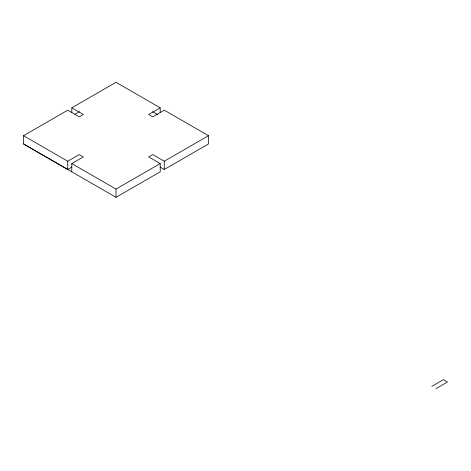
<?xml version="1.0" encoding="UTF-8"?>
<svg xmlns="http://www.w3.org/2000/svg" width="471" height="471" viewBox="0 0 471 471"><rect width="100%" height="100%" fill="white"/><g stroke="black" fill="none" stroke-linecap="round" stroke-linejoin="round"><path stroke-width="0.71" d="M71.992 167.022L67.736 169.483L23.55 143.949L23.55 135.701L67.753 110.179L79.311 116.855L83.361 114.512L71.804 107.841L71.804 112.651M71.804 107.841L116.013 82.313L160.217 107.835L160.217 112.646M74.848 114.329L79.387 111.715M67.736 169.483L67.736 161.235L79.293 154.565L83.343 156.902L71.786 163.572L71.786 171.821M160.217 107.835L148.659 114.506L152.71 116.849L164.273 110.173L208.482 135.701L208.482 143.949L164.273 169.472L160.016 167.011M71.786 163.572L116.013 189.083L160.222 163.561L160.222 171.809L116.013 197.331L23.55 143.949M160.222 163.561L148.665 156.89L152.716 154.547L164.273 161.223L208.482 135.701M431.836 386.344L443.399 379.673L447.45 382.01L435.893 388.687M152.639 111.709L157.814 114.694M23.55 135.701L67.736 161.235M164.273 161.223L164.273 169.472M116.013 189.083L116.013 197.331"/></g></svg>
